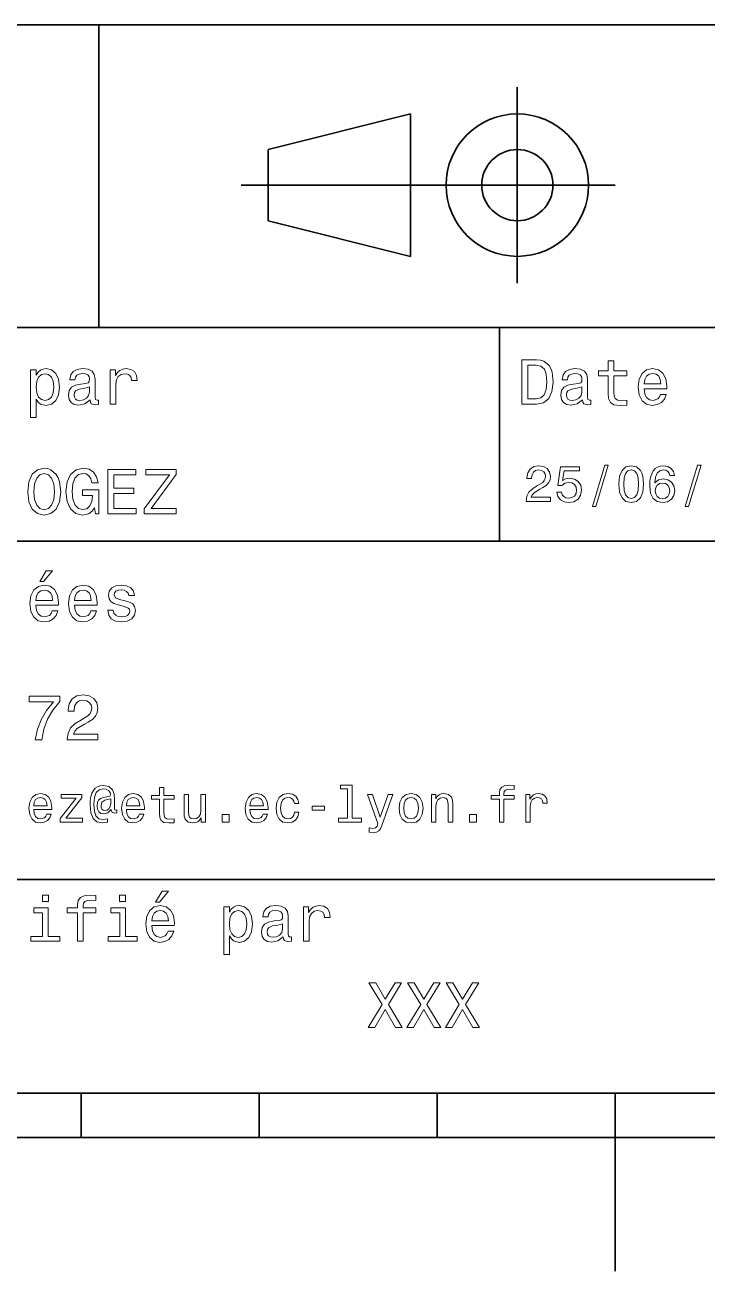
# Model space of a CAD drawing. Extents: x 0 to 297, y 0 to 210.
# Drawn here: x 115.4 to 153.7, y 0 to 70 of the extents above; entities that cross this region are included whole.
import ezdxf

# ---------------------------------------------------------------- set-up
doc = ezdxf.new("R2010")
doc.units = 0

msp = doc.modelspace()

# ---------------------------------------------------------------- linework, layer by layer
at = {"color": 7, "lineweight": 35}
for p, q in [((97, 70), (287, 70)), ((119.5, 53), (119.5, 70)), ((143, 55.5), (143, 66.5)), ((129, 63), (137, 65)), ((137, 65), (137, 57)), ((129, 59), (129, 63)), ((127.5, 61), (148.5, 61)), ((137, 57), (129, 59)), ((97, 53), (162, 53)), ((142, 41), (142, 53)), ((97, 41), (162, 41)), ((97, 22), (162, 22)), ((10, 10), (287, 10)), ((97, 10), (287, 10)), ((118.5, 10), (118.5, 7.5)), ((128.5, 10), (128.5, 7.5)), ((138.5, 10), (138.5, 7.5)), ((148.5, 10), (148.5, 0)), ((98.5, 7.5), (198.5, 7.5))]:
    msp.add_line(p, q, dxfattribs=at)
at = {"color": 7, "lineweight": 13}
for points in [[(144.080688, 51.190563), (143.248566, 51.190563), (143.248566, 48.690563), (144.080688, 48.690563), (144.473343, 48.769814), (144.765137, 49.011169), (144.945251, 49.40382), (145.010086, 49.940563), (144.952454, 50.488113), (144.880402, 50.70425), (144.779541, 50.877163), (144.487747, 51.111313), (144.296829, 51.168949)], [(148.100861, 50.289986), (148.100861, 49.320965), (148.122482, 49.007565), (148.223343, 48.791428), (148.425079, 48.665348), (148.767288, 48.62212), (149.141937, 48.640129), (149.141937, 48.913906), (148.868149, 48.892292), (148.619598, 48.921112), (148.486313, 49.011169), (148.42868, 49.162464), (148.417862, 49.375), (148.417862, 50.289986), (149.141937, 50.289986), (149.141937, 50.560158), (148.417862, 50.560158), (148.417862, 51.125721), (148.100861, 51.125721), (148.100861, 50.560158), (147.553314, 50.560158), (147.553314, 50.289986)], [(115.986313, 50.326012), (115.986313, 50.625), (115.669312, 50.625), (115.669312, 47.941284), (115.986313, 47.941284), (115.986313, 48.98595), (116.097984, 48.816643), (116.22406, 48.704971), (116.541069, 48.62212), (116.843658, 48.690563), (117.081413, 48.895893), (117.236313, 49.2201), (117.293945, 49.659584), (117.236313, 50.095463), (117.081413, 50.41967), (116.843658, 50.621399), (116.541069, 50.693443), (116.368156, 50.671829), (116.220459, 50.603386), (116.094383, 50.488113)], [(116.48703, 48.9067), (116.274498, 48.953533), (116.119598, 49.097622), (116.022339, 49.331772), (115.989914, 49.659584), (116.022339, 49.983791), (116.119598, 50.217941), (116.274498, 50.358429), (116.48703, 50.408863), (116.681557, 50.358429), (116.836456, 50.21434), (116.933716, 49.98019), (116.969742, 49.659584), (116.933716, 49.335377), (116.836456, 49.097622), (116.681557, 48.953533)], [(119.005043, 48.942726), (119.005043, 48.931919), (119.023056, 48.809441), (119.077087, 48.722984), (119.304031, 48.654541), (119.480545, 48.683357), (119.480545, 48.928314), (119.4049, 48.917507), (119.304031, 48.96434), (119.286026, 49.108429), (119.286026, 50.109871), (119.242798, 50.365635), (119.116714, 50.54575), (118.896973, 50.65382), (118.587173, 50.693443), (118.284584, 50.650219), (118.061241, 50.52774), (117.920746, 50.336815), (117.873917, 50.084656), (117.873917, 50.063042), (118.158501, 50.063042), (118.183716, 50.21434), (118.26297, 50.322407), (118.392654, 50.387249), (118.57637, 50.412464), (118.752884, 50.394455), (118.878967, 50.34042), (118.954613, 50.246758), (118.979828, 50.117077), (118.965424, 49.965778), (118.907784, 49.890129), (118.763687, 49.854107), (118.493515, 49.825291), (118.183716, 49.760448), (117.963974, 49.645176), (117.834297, 49.465057), (117.79467, 49.19849), (117.830688, 48.960735), (117.942368, 48.784222), (118.122482, 48.67255), (118.37104, 48.632927), (118.706055, 48.708576)], [(120.143372, 48.690563), (120.460373, 48.690563), (120.460373, 49.796471), (120.492798, 50.063042), (120.590057, 50.253963), (120.748558, 50.369236), (120.961098, 50.408863), (121.119598, 50.383648), (121.238472, 50.3116), (121.310516, 50.189121), (121.335739, 50.023415), (121.656342, 50.023415), (121.613113, 50.315205), (121.49424, 50.524136), (121.296112, 50.650219), (121.02594, 50.693443), (120.842224, 50.664627), (120.683716, 50.592579), (120.543228, 50.4701), (120.431557, 50.304398), (120.431557, 50.625), (120.143372, 50.625)], [(144.055481, 50.891571), (144.329254, 50.837536), (144.516571, 50.671829), (144.628235, 50.376442), (144.664261, 49.940563), (144.624634, 49.519093), (144.51297, 49.223705), (144.322052, 49.047192), (144.055481, 48.989555), (143.583572, 48.989555), (143.583572, 50.891571)], [(146.656342, 48.942726), (146.656342, 48.931919), (146.674347, 48.809441), (146.728394, 48.722984), (146.955338, 48.654541), (147.131851, 48.683357), (147.131851, 48.928314), (147.056198, 48.917507), (146.955338, 48.96434), (146.937317, 49.108429), (146.937317, 50.109871), (146.894089, 50.365635), (146.768005, 50.54575), (146.548264, 50.65382), (146.23848, 50.693443), (145.935883, 50.650219), (145.71254, 50.52774), (145.572052, 50.336815), (145.525223, 50.084656), (145.525223, 50.063042), (145.809799, 50.063042), (145.835022, 50.21434), (145.914261, 50.322407), (146.043945, 50.387249), (146.227661, 50.412464), (146.404175, 50.394455), (146.530258, 50.34042), (146.605911, 50.246758), (146.631119, 50.117077), (146.616714, 49.965778), (146.559082, 49.890129), (146.414978, 49.854107), (146.144806, 49.825291), (145.835022, 49.760448), (145.61528, 49.645176), (145.485596, 49.465057), (145.445969, 49.19849), (145.481995, 48.960735), (145.593658, 48.784222), (145.773773, 48.67255), (146.022339, 48.632927), (146.357346, 48.708576)], [(150.121765, 49.565922), (151.389771, 49.565922), (151.393372, 49.713619), (151.335739, 50.127884), (151.177231, 50.437683), (150.925079, 50.625), (150.590057, 50.693443), (150.262253, 50.621399), (150.010086, 50.41967), (149.847977, 50.091862), (149.790344, 49.659584), (149.844376, 49.216499), (150.006485, 48.892292), (150.255051, 48.690563), (150.579254, 48.62212), (150.860229, 48.668949), (151.090775, 48.791428), (151.260086, 48.98595), (151.357346, 49.245319), (151.043945, 49.245319), (150.979111, 49.101227), (150.885452, 48.993156), (150.618881, 48.9067), (150.413544, 48.946327), (150.258652, 49.072407), (150.157776, 49.27774), (150.121765, 49.555115)], [(150.121765, 49.832493), (150.161377, 50.081055), (150.258652, 50.264771), (150.406342, 50.376442), (150.600861, 50.416069), (150.791794, 50.376442), (150.939484, 50.264771), (151.029541, 50.081055), (151.061966, 49.832493)], [(118.969025, 49.367798), (118.925797, 49.180477), (118.810516, 49.036385), (118.637611, 48.942726), (118.425072, 48.910305), (118.288185, 48.928314), (118.190926, 48.98595), (118.129684, 49.086815), (118.111671, 49.227306), (118.126083, 49.353386), (118.183716, 49.443443), (118.414268, 49.544312), (118.706055, 49.587536), (118.969025, 49.673992)], [(146.620316, 49.367798), (146.577087, 49.180477), (146.461823, 49.036385), (146.28891, 48.942726), (146.07637, 48.910305), (145.939484, 48.928314), (145.842224, 48.98595), (145.780975, 49.086815), (145.76297, 49.227306), (145.777374, 49.353386), (145.835022, 49.443443), (146.065567, 49.544312), (146.357346, 49.587536), (146.620316, 49.673992)], [(115.507202, 43.780979), (115.572044, 43.219021), (115.759369, 42.804756), (116.051155, 42.548992), (116.432999, 42.462536), (116.811241, 42.548992), (117.106628, 42.804756), (117.290344, 43.219021), (117.358788, 43.780979), (117.290344, 44.339336), (117.211098, 44.56628), (117.106628, 44.753601), (116.811241, 45.009365), (116.631126, 45.074207), (116.432999, 45.099422), (116.047546, 45.009365), (115.755768, 44.757202), (115.572044, 44.342937)], [(115.853027, 43.780979), (115.892654, 44.216858), (116.011528, 44.537464), (116.195244, 44.731987), (116.432999, 44.80043), (116.667145, 44.731987), (116.850861, 44.533859), (116.969742, 44.213257), (117.01297, 43.780979), (116.969742, 43.3451), (116.850861, 43.024494), (116.667145, 42.829971), (116.432999, 42.765129), (116.195244, 42.829971), (116.011528, 43.024494), (115.892654, 43.341499)], [(119.260803, 42.865993), (119.322044, 42.530979), (119.502167, 42.530979), (119.502167, 43.881844), (118.590775, 43.881844), (118.590775, 43.575649), (119.15274, 43.575649), (119.15274, 43.554035), (119.109512, 43.222622), (118.99424, 42.977665), (118.817726, 42.822765), (118.597984, 42.772335), (118.353027, 42.837173), (118.162109, 43.0317), (118.039627, 43.352306), (117.996399, 43.791786), (118.036026, 44.227665), (118.158501, 44.548271), (118.353027, 44.742794), (118.615997, 44.811237), (118.796112, 44.775215), (118.943802, 44.674351), (119.051872, 44.505043), (119.113113, 44.278099), (119.469742, 44.278099), (119.376083, 44.623917), (119.19957, 44.883286), (118.951012, 45.041786), (118.637611, 45.099422), (118.226944, 45.009365), (117.917145, 44.746399), (117.719025, 44.33213), (117.650574, 43.780979), (117.719025, 43.226223), (117.917145, 42.811958), (118.208939, 42.548992), (118.57637, 42.462536), (118.7817, 42.491352), (118.965424, 42.5634), (119.123917, 42.68948)], [(120.013687, 42.530979), (121.598709, 42.530979), (121.598709, 42.833572), (120.3451, 42.833572), (120.3451, 43.680115), (121.461815, 43.680115), (121.461815, 43.979107), (120.3451, 43.979107), (120.3451, 44.728386), (121.569885, 44.728386), (121.569885, 45.030979), (120.013687, 45.030979)], [(122.041794, 42.530979), (123.835739, 42.530979), (123.835739, 42.833572), (122.438042, 42.833572), (123.835739, 44.746399), (123.835739, 45.030979), (122.139053, 45.030979), (122.139053, 44.728386), (123.461098, 44.728386), (122.041794, 42.819164)], [(143.489914, 43.224785), (144.864563, 43.224785), (144.864563, 43.472622), (143.778107, 43.472622), (143.838623, 43.60807), (143.942368, 43.720463), (144.262253, 43.925072), (144.432281, 44.011528), (144.622482, 44.135448), (144.757935, 44.279541), (144.835739, 44.44957), (144.864563, 44.642651), (144.815567, 44.884727), (144.680115, 45.074928), (144.472626, 45.195965), (144.20462, 45.239193), (143.927963, 45.190201), (143.71759, 45.054756), (143.582138, 44.838619), (143.536026, 44.553314), (143.536026, 44.51297), (143.798279, 44.51297), (143.798279, 44.536022), (143.824219, 44.731991), (143.902023, 44.876083), (144.02594, 44.9683), (144.190201, 45), (144.357361, 44.971184), (144.481277, 44.899136), (144.561966, 44.786743), (144.59079, 44.645535), (144.570602, 44.51297), (144.515854, 44.400578), (144.42363, 44.302593), (144.296829, 44.216141), (144.126801, 44.12392), (143.844391, 43.945248), (143.645538, 43.755043), (143.52739, 43.524498), (143.489914, 43.233429)], [(145.213257, 43.746399), (145.276657, 43.510086), (145.417877, 43.325649), (145.625366, 43.210377), (145.890488, 43.167149), (146.181564, 43.219021), (146.409225, 43.360233), (146.553314, 43.585014), (146.608078, 43.873199), (146.559082, 44.141212), (146.420761, 44.351585), (146.20462, 44.487034), (145.925079, 44.536022), (145.708939, 44.501442), (145.541794, 44.406342), (145.622482, 44.945248), (146.498566, 44.945248), (146.498566, 45.181557), (145.429398, 45.181557), (145.270905, 44.12104), (145.50145, 44.12104), (145.668594, 44.256485), (145.881851, 44.305477), (146.066284, 44.273777), (146.207504, 44.181557), (146.296829, 44.040348), (146.328537, 43.858791), (146.296829, 43.677235), (146.20462, 43.536022), (146.0634, 43.446686), (145.881851, 43.414986), (145.729111, 43.435158), (145.610962, 43.501442), (145.524506, 43.605186), (145.481277, 43.746399)], [(147.213257, 42.956772), (147.412109, 42.956772), (148.109512, 45.279541), (147.907791, 45.279541)], [(148.703171, 44.201729), (148.746399, 43.749279), (148.881851, 43.426514), (149.097992, 43.230549), (149.397705, 43.167149), (149.694534, 43.230549), (149.910675, 43.426514), (150.043228, 43.749279), (150.08934, 44.201729), (150.043228, 44.651299), (149.98848, 44.829971), (149.910675, 44.976948), (149.694534, 45.172913), (149.397705, 45.239193), (149.097992, 45.172913), (148.881851, 44.974064), (148.746399, 44.651299)], [(148.979828, 44.201729), (149.002884, 44.550434), (149.074936, 44.801155), (149.20462, 44.948128), (149.397705, 45), (149.587906, 44.948128), (149.71759, 44.801155), (149.789627, 44.550434), (149.812683, 44.201729), (149.789627, 43.850143), (149.71759, 43.599426), (149.587906, 43.45245), (149.397705, 43.403458), (149.20462, 43.45245), (149.074936, 43.599426), (149.002884, 43.850143)], [(151.824219, 44.685879), (151.769455, 44.919308), (151.642654, 45.09222), (151.446686, 45.201729), (151.193085, 45.239193), (151.023056, 45.219021), (150.876083, 45.164265), (150.746399, 45.074928), (150.636887, 44.948128), (150.55043, 44.789627), (150.48703, 44.596542), (150.446686, 44.368877), (150.435165, 44.112392), (150.481277, 43.703171), (150.622482, 43.406342), (150.850143, 43.227665), (151.161392, 43.167149), (151.440933, 43.219021), (151.65419, 43.354469), (151.792511, 43.567726), (151.841507, 43.838619), (151.792511, 44.112392), (151.659943, 44.322769), (151.455338, 44.455334), (151.201736, 44.501442), (150.927963, 44.443806), (150.723343, 44.279541), (150.766571, 44.596542), (150.858795, 44.824207), (151, 44.959656), (151.195969, 45.005764), (151.340057, 44.982712), (151.44957, 44.922192), (151.521622, 44.821327), (151.559082, 44.685879)], [(152.417877, 42.956772), (152.616714, 42.956772), (153.314133, 45.279541), (153.112396, 45.279541)], [(151.561966, 43.835735), (151.530258, 43.654179), (151.44957, 43.51585), (151.319885, 43.423634), (151.158508, 43.394814), (150.98848, 43.423634), (150.858795, 43.51297), (150.775223, 43.651299), (150.749283, 43.832855), (150.778107, 44.011528), (150.858795, 44.146976), (150.991364, 44.233429), (151.170029, 44.265129), (151.325653, 44.233429), (151.44957, 44.149857), (151.530258, 44.014412)], [(116.184441, 38.728386), (116.396973, 38.728386), (116.897697, 39.340778), (116.54467, 39.340778)], [(115.964699, 37.406338), (117.232712, 37.406338), (117.236313, 37.554035), (117.178673, 37.9683), (117.020172, 38.278099), (116.768013, 38.465416), (116.432999, 38.533859), (116.105186, 38.461815), (115.853027, 38.260086), (115.690918, 37.932278), (115.633286, 37.5), (115.687317, 37.056915), (115.849426, 36.732708), (116.097984, 36.530979), (116.422188, 36.462536), (116.703171, 36.509365), (116.933716, 36.631844), (117.103027, 36.826366), (117.200287, 37.085735), (116.886887, 37.085735), (116.822044, 36.941643), (116.728386, 36.833572), (116.461815, 36.747116), (116.256485, 36.786743), (116.101585, 36.912823), (116.000717, 37.118156), (115.964699, 37.395531)], [(118.133286, 37.406338), (119.401299, 37.406338), (119.4049, 37.554035), (119.34726, 37.9683), (119.188766, 38.278099), (118.9366, 38.465416), (118.601585, 38.533859), (118.273773, 38.461815), (118.021614, 38.260086), (117.859512, 37.932278), (117.801872, 37.5), (117.855911, 37.056915), (118.018013, 36.732708), (118.266571, 36.530979), (118.590775, 36.462536), (118.871758, 36.509365), (119.10231, 36.631844), (119.271614, 36.826366), (119.368881, 37.085735), (119.055481, 37.085735), (118.990631, 36.941643), (118.896973, 36.833572), (118.630402, 36.747116), (118.425072, 36.786743), (118.270172, 36.912823), (118.169312, 37.118156), (118.133286, 37.395531)], [(120.971901, 37.658501), (120.66571, 37.730545), (120.438766, 37.8134), (120.363113, 37.982708), (120.384727, 38.101585), (120.460373, 38.188038), (120.582855, 38.242073), (120.759369, 38.263687), (120.92868, 38.242073), (121.061966, 38.177231), (121.148415, 38.079971), (121.184441, 37.950287), (121.49424, 37.950287), (121.49424, 37.957493), (121.440201, 38.191643), (121.292511, 38.375359), (121.061966, 38.490635), (120.759369, 38.533859), (120.453171, 38.490635), (120.229828, 38.371758), (120.08934, 38.195244), (120.046112, 37.971901), (120.078529, 37.755764), (120.179398, 37.604465), (120.3451, 37.496399), (120.586456, 37.42075), (120.939484, 37.334293), (121.155624, 37.244236), (121.213257, 37.172188), (121.234871, 37.064121), (121.202454, 36.930836), (121.115997, 36.829971), (120.97551, 36.765129), (120.788185, 36.743515), (120.590057, 36.765129), (120.445969, 36.840778), (120.348709, 36.963257), (120.309082, 37.132565), (120.002884, 37.132565), (120.053314, 36.844379), (120.201012, 36.635445), (120.435158, 36.509365), (120.759369, 36.462536), (121.097984, 36.509365), (121.346542, 36.635445), (121.497841, 36.837173), (121.551872, 37.100143), (121.512253, 37.327087), (121.400574, 37.481987), (121.216858, 37.582851)], [(115.964699, 37.672909), (116.004318, 37.921471), (116.101585, 38.105186), (116.249283, 38.216858), (116.443802, 38.256485), (116.634727, 38.216858), (116.782425, 38.105186), (116.872482, 37.921471), (116.9049, 37.672909)], [(118.133286, 37.672909), (118.172913, 37.921471), (118.270172, 38.105186), (118.41787, 38.216858), (118.612396, 38.256485), (118.803314, 38.216858), (118.951012, 38.105186), (119.041069, 37.921471), (119.073486, 37.672909)], [(115.932281, 29.850143), (116.296112, 29.850143), (116.414986, 30.444523), (116.623917, 30.999279), (116.919312, 31.514408), (117.304756, 31.997118), (117.304756, 32.296108), (115.590057, 32.296108), (115.590057, 31.9683), (116.958939, 31.9683), (116.562683, 31.481987), (116.263687, 30.974062), (116.054756, 30.433718)], [(117.722626, 29.850143), (119.440926, 29.850143), (119.440926, 30.159943), (118.082855, 30.159943), (118.158501, 30.32925), (118.288185, 30.46974), (118.688042, 30.725504), (118.900574, 30.833572), (119.138329, 30.988472), (119.30764, 31.168587), (119.4049, 31.381123), (119.440926, 31.622478), (119.379684, 31.925072), (119.210373, 32.162823), (118.951012, 32.314121), (118.615997, 32.368156), (118.270172, 32.306915), (118.007202, 32.137608), (117.837898, 31.867435), (117.780258, 31.510807), (117.780258, 31.460375), (118.10807, 31.460375), (118.10807, 31.489193), (118.140488, 31.73415), (118.237755, 31.914265), (118.392654, 32.029537), (118.597984, 32.069164), (118.806915, 32.033142), (118.961815, 31.943083), (119.062683, 31.802593), (119.098701, 31.62608), (119.073486, 31.460375), (119.005043, 31.319883), (118.889771, 31.197405), (118.73127, 31.089336), (118.51873, 30.974062), (118.16571, 30.750719), (117.917145, 30.512968), (117.769455, 30.224783), (117.722626, 29.86095)], [(115.841499, 25.925074), (116.855904, 25.925074), (116.858788, 26.043228), (116.812683, 26.374641), (116.685875, 26.622478), (116.484146, 26.772335), (116.216141, 26.827091), (115.953888, 26.769453), (115.752159, 26.60807), (115.622475, 26.345821), (115.57637, 26), (115.619598, 25.645535), (115.749275, 25.386168), (115.948128, 25.224785), (116.207489, 25.170031), (116.432274, 25.207495), (116.616714, 25.305477), (116.752159, 25.461096), (116.829971, 25.668589), (116.579247, 25.668589), (116.527374, 25.553314), (116.452446, 25.46686), (116.239189, 25.397696), (116.074928, 25.429396), (115.951004, 25.53026), (115.870316, 25.694525), (115.841499, 25.916428)], [(115.841499, 26.138329), (115.873199, 26.337177), (115.951004, 26.48415), (116.06916, 26.573488), (116.224785, 26.605188), (116.377518, 26.573488), (116.495674, 26.48415), (116.567719, 26.337177), (116.593658, 26.138329)], [(118.236313, 26.559078), (117.33429, 25.417868), (117.33429, 25.224785), (118.587891, 25.224785), (118.587891, 25.438042), (117.654175, 25.438042), (118.547546, 26.57637), (118.547546, 26.772335), (117.377518, 26.772335), (117.377518, 26.559078)], [(120.504318, 25.734871), (120.504318, 25.902018), (120.458214, 25.893373), (120.403458, 25.913546), (120.386169, 25.974064), (120.386169, 26.446688), (120.363113, 26.780981), (120.270889, 27.02882), (120.054756, 27.213257), (119.752159, 27.279539), (119.57637, 27.262249), (119.426514, 27.210375), (119.296829, 27.12392), (119.193085, 27.002882), (119.112389, 26.850145), (119.054756, 26.662825), (119.020172, 26.438042), (119.008644, 26.184439), (119.048988, 25.737753), (119.178673, 25.42075), (119.394814, 25.230549), (119.703171, 25.170031), (119.985588, 25.216139), (119.985588, 25.406342), (119.737747, 25.360231), (119.498558, 25.409224), (119.340057, 25.567724), (119.253601, 25.835735), (119.227661, 26.224785), (119.256485, 26.605188), (119.354462, 26.876081), (119.51297, 27.040346), (119.743515, 27.095102), (119.919312, 27.063402), (120.048988, 26.988474), (120.129684, 26.876081), (120.158501, 26.746399), (120.126801, 26.682999), (120.040344, 26.654179), (119.757927, 26.610952), (119.602303, 26.547552), (119.489914, 26.449568), (119.42363, 26.314121), (119.403458, 26.135448), (119.429398, 25.942364), (119.501442, 25.798271), (119.619598, 25.708935), (119.775215, 25.680117), (120.002884, 25.740635), (120.195969, 25.930836), (120.195969, 25.913546), (120.242073, 25.760807), (120.400574, 25.714699)], [(121.046112, 25.925074), (122.060516, 25.925074), (122.0634, 26.043228), (122.017288, 26.374641), (121.890488, 26.622478), (121.688759, 26.772335), (121.420746, 26.827091), (121.158501, 26.769453), (120.956772, 26.60807), (120.827087, 26.345821), (120.780975, 26), (120.824203, 25.645535), (120.953888, 25.386168), (121.15274, 25.224785), (121.412102, 25.170031), (121.636887, 25.207495), (121.821327, 25.305477), (121.956772, 25.461096), (122.034584, 25.668589), (121.783859, 25.668589), (121.731987, 25.553314), (121.657059, 25.46686), (121.443802, 25.397696), (121.279541, 25.429396), (121.155624, 25.53026), (121.074928, 25.694525), (121.046112, 25.916428)], [(121.046112, 26.138329), (121.077812, 26.337177), (121.155624, 26.48415), (121.273773, 26.573488), (121.429398, 26.605188), (121.58213, 26.573488), (121.700287, 26.48415), (121.772339, 26.337177), (121.798271, 26.138329)], [(122.899139, 26.504324), (122.899139, 25.729107), (122.916428, 25.478388), (122.997116, 25.305477), (123.158501, 25.204613), (123.432281, 25.170031), (123.731987, 25.184439), (123.731987, 25.40346), (123.51297, 25.386168), (123.314117, 25.409224), (123.207489, 25.48127), (123.161385, 25.602306), (123.15274, 25.772335), (123.15274, 26.504324), (123.731987, 26.504324), (123.731987, 26.720463), (123.15274, 26.720463), (123.15274, 27.172913), (122.899139, 27.172913), (122.899139, 26.720463), (122.461098, 26.720463), (122.461098, 26.504324)], [(125.48703, 26.772335), (125.233429, 26.772335), (125.233429, 25.878963), (125.204613, 25.671471), (125.12104, 25.521614), (124.991356, 25.429396), (124.821327, 25.400578), (124.685883, 25.423632), (124.599426, 25.492796), (124.55043, 25.610952), (124.53891, 25.778099), (124.53891, 26.772335), (124.285301, 26.772335), (124.285301, 25.755045), (124.293945, 25.550434), (124.348709, 25.380404), (124.515854, 25.224785), (124.783859, 25.170031), (124.927956, 25.190203), (125.051872, 25.242075), (125.158501, 25.331413), (125.244957, 25.461096), (125.244957, 25.224785), (125.48703, 25.224785)], [(127.985596, 25.925074), (129, 25.925074), (129.002884, 26.043228), (128.956772, 26.374641), (128.829971, 26.622478), (128.62825, 26.772335), (128.360229, 26.827091), (128.097992, 26.769453), (127.896255, 26.60807), (127.766571, 26.345821), (127.720459, 26), (127.763687, 25.645535), (127.893372, 25.386168), (128.092224, 25.224785), (128.351593, 25.170031), (128.57637, 25.207495), (128.760803, 25.305477), (128.896255, 25.461096), (128.97406, 25.668589), (128.723343, 25.668589), (128.671478, 25.553314), (128.596542, 25.46686), (128.383286, 25.397696), (128.219025, 25.429396), (128.095108, 25.53026), (128.014404, 25.694525), (127.985596, 25.916428)], [(127.985596, 26.138329), (128.017288, 26.337177), (128.095108, 26.48415), (128.213257, 26.573488), (128.368881, 26.605188), (128.521622, 26.573488), (128.639771, 26.48415), (128.711823, 26.337177), (128.737762, 26.138329)], [(130.484161, 26.259367), (130.734879, 26.259367), (130.682999, 26.489914), (130.559082, 26.671471), (130.365997, 26.783863), (130.11528, 26.827091), (129.838623, 26.769453), (129.62825, 26.60807), (129.495682, 26.345821), (129.44957, 25.994238), (129.492798, 25.645535), (129.622482, 25.386168), (129.827087, 25.224785), (130.106628, 25.170031), (130.354462, 25.213257), (130.547546, 25.334295), (130.680115, 25.524496), (130.737762, 25.778099), (130.495682, 25.778099), (130.452454, 25.616716), (130.371765, 25.495678), (130.256485, 25.42075), (130.11528, 25.397696), (129.939484, 25.43516), (129.812683, 25.550434), (129.734879, 25.737753), (129.708939, 26.002882), (129.734879, 26.262249), (129.815567, 26.449568), (129.945251, 26.564842), (130.11528, 26.605188), (130.265137, 26.579252), (130.377533, 26.51297), (130.452454, 26.40346)], [(133.472626, 27.080692), (133.472626, 25.438042), (132.951019, 25.438042), (132.951019, 25.224785), (134.244965, 25.224785), (134.244965, 25.438042), (133.726227, 25.438042), (133.726227, 27.293949), (133.074936, 27.293949), (133.074936, 27.080692)], [(135.743515, 26.772335), (135.299713, 25.49856), (134.864563, 26.772335), (134.587906, 26.772335), (135.175797, 25.13833), (135.123932, 24.994238), (135.043228, 24.896255), (134.907791, 24.864553), (134.674347, 24.893373), (134.674347, 24.648417), (134.919312, 24.62536), (135.095108, 24.648417), (135.219025, 24.720463), (135.308365, 24.844381), (135.386169, 25.025938), (136.01442, 26.772335)], [(136.363113, 25.99712), (136.409225, 25.645535), (136.541794, 25.386168), (136.752167, 25.224785), (137.034592, 25.170031), (137.314117, 25.224785), (137.524506, 25.383286), (137.657074, 25.642653), (137.706055, 25.99712), (137.657074, 26.348703), (137.524506, 26.610952), (137.314117, 26.769453), (137.034592, 26.827091), (136.752167, 26.769453), (136.541794, 26.60807), (136.409225, 26.348703)], [(136.622482, 26), (136.648422, 26.259367), (136.729111, 26.446688), (136.858795, 26.56196), (137.034592, 26.602306), (137.207489, 26.56196), (137.337189, 26.449568), (137.417877, 26.259367), (137.446686, 26), (137.417877, 25.737753), (137.337189, 25.547552), (137.207489, 25.432278), (137.034592, 25.394814), (136.858795, 25.432278), (136.729111, 25.547552), (136.648422, 25.737753)], [(138.172913, 25.224785), (138.426514, 25.224785), (138.426514, 26.118156), (138.452454, 26.322767), (138.536026, 26.472624), (138.66571, 26.564842), (138.838623, 26.599424), (138.976959, 26.570606), (139.063416, 26.492796), (139.106628, 26.363113), (139.121048, 26.190203), (139.121048, 25.224785), (139.374649, 25.224785), (139.374649, 26.242077), (139.363113, 26.446688), (139.311249, 26.616716), (139.14122, 26.772335), (138.876083, 26.827091), (138.729111, 26.806917), (138.605194, 26.752163), (138.498566, 26.659943), (138.414993, 26.536024), (138.414993, 26.772335), (138.172913, 26.772335)], [(141.994247, 26.504324), (141.994247, 25.224785), (142.247849, 25.224785), (142.247849, 26.504324), (142.824219, 26.504324), (142.824219, 26.720463), (142.247849, 26.720463), (142.247849, 26.815563), (142.268021, 26.930836), (142.334305, 27.008646), (142.446686, 27.054756), (142.608078, 27.072046), (142.824219, 27.06052), (142.824219, 27.279539), (142.550446, 27.293949), (142.302597, 27.268013), (142.1297, 27.190203), (142.02594, 27.054756), (141.994247, 26.861671), (141.994247, 26.720463), (141.530273, 26.720463), (141.530273, 26.504324)], [(143.472626, 25.224785), (143.726227, 25.224785), (143.726227, 26.10951), (143.752167, 26.322767), (143.829987, 26.475506), (143.956787, 26.567724), (144.126801, 26.599424), (144.253601, 26.579252), (144.348709, 26.521614), (144.406342, 26.423632), (144.426514, 26.291067), (144.683014, 26.291067), (144.648422, 26.524496), (144.553314, 26.691643), (144.394821, 26.792507), (144.17868, 26.827091), (144.031708, 26.804035), (143.904907, 26.746399), (143.792511, 26.648417), (143.703186, 26.515852), (143.703186, 26.772335), (143.472626, 26.772335)], [(120.170029, 26.279539), (120.141212, 26.100866), (120.069168, 25.974064), (119.959656, 25.896255), (119.829971, 25.873199), (119.740631, 25.887609), (119.677231, 25.939482), (119.636887, 26.025938), (119.625359, 26.146975), (119.674347, 26.345821), (119.841499, 26.449568), (120.170029, 26.53026)], [(131.481262, 25.884727), (132.17868, 25.884727), (132.17868, 26.112392), (131.481262, 26.112392)], [(126.426514, 25.224785), (126.824211, 25.224785), (126.824211, 25.654181), (126.426514, 25.654181)], [(140.305481, 25.224785), (140.703186, 25.224785), (140.703186, 25.654181), (140.305481, 25.654181)], [(116.667145, 21.117435), (116.33213, 21.117435), (116.33213, 20.757204), (116.667145, 20.757204)], [(118.295387, 20.130404), (118.295387, 18.530979), (118.612396, 18.530979), (118.612396, 20.130404), (119.332855, 20.130404), (119.332855, 20.400576), (118.612396, 20.400576), (118.612396, 20.519451), (118.637611, 20.663544), (118.720459, 20.760807), (118.860954, 20.818443), (119.062683, 20.840057), (119.332855, 20.825647), (119.332855, 21.099422), (118.990631, 21.117435), (118.680832, 21.085014), (118.464699, 20.987751), (118.335014, 20.818443), (118.295387, 20.577089), (118.295387, 20.400576), (117.715424, 20.400576), (117.715424, 20.130404)], [(121.004326, 21.117435), (120.669312, 21.117435), (120.669312, 20.757204), (121.004326, 20.757204)], [(122.690201, 20.728386), (122.90274, 20.728386), (123.403458, 21.340778), (123.05043, 21.340778)], [(116.656342, 18.79755), (116.656342, 20.400576), (115.842216, 20.400576), (115.842216, 20.130404), (116.33934, 20.130404), (116.33934, 18.79755), (115.690918, 18.79755), (115.690918, 18.530979), (117.311958, 18.530979), (117.311958, 18.79755)], [(120.993515, 18.79755), (120.993515, 20.400576), (120.179398, 20.400576), (120.179398, 20.130404), (120.676514, 20.130404), (120.676514, 18.79755), (120.028099, 18.79755), (120.028099, 18.530979), (121.649139, 18.530979), (121.649139, 18.79755)], [(122.470459, 19.40634), (123.73848, 19.40634), (123.742081, 19.554033), (123.684441, 19.9683), (123.52594, 20.278097), (123.273773, 20.465418), (122.938766, 20.533861), (122.610954, 20.461815), (122.358795, 20.260086), (122.196686, 19.932276), (122.139053, 19.5), (122.193085, 19.056915), (122.355194, 18.732708), (122.603745, 18.530979), (122.927956, 18.462536), (123.208939, 18.509365), (123.439484, 18.631844), (123.608795, 18.826368), (123.706055, 19.085733), (123.392654, 19.085733), (123.327812, 18.941643), (123.234154, 18.833572), (122.967583, 18.747118), (122.762253, 18.786743), (122.607353, 18.912823), (122.506485, 19.118155), (122.470459, 19.395533)], [(126.829254, 20.166426), (126.829254, 20.465418), (126.512253, 20.465418), (126.512253, 17.7817), (126.829254, 17.7817), (126.829254, 18.826368), (126.940926, 18.657061), (127.067009, 18.545389), (127.38401, 18.462536), (127.6866, 18.530979), (127.924355, 18.736311), (128.079254, 19.060518), (128.136887, 19.5), (128.079254, 19.935879), (127.924355, 20.260086), (127.6866, 20.461815), (127.38401, 20.533861), (127.211098, 20.512247), (127.0634, 20.443804), (126.937325, 20.328529)], [(129.847992, 18.78314), (129.847992, 18.772333), (129.865997, 18.649855), (129.920029, 18.5634), (130.146973, 18.494957), (130.323486, 18.523775), (130.323486, 18.768732), (130.247849, 18.757925), (130.146973, 18.804754), (130.128967, 18.948847), (130.128967, 19.950287), (130.085739, 20.206051), (129.959656, 20.386166), (129.739914, 20.494236), (129.430115, 20.533861), (129.127533, 20.490633), (128.904175, 20.368155), (128.763687, 20.177233), (128.716858, 19.925072), (128.716858, 19.903458), (129.00145, 19.903458), (129.026657, 20.054754), (129.105911, 20.162823), (129.235596, 20.227665), (129.419312, 20.252882), (129.595825, 20.234869), (129.721909, 20.180836), (129.797562, 20.087175), (129.822769, 19.957493), (129.808365, 19.806194), (129.750732, 19.730547), (129.606628, 19.694523), (129.336456, 19.665705), (129.026657, 19.600864), (128.806915, 19.48559), (128.677246, 19.305475), (128.637619, 19.038904), (128.67363, 18.801151), (128.785309, 18.62464), (128.965424, 18.512968), (129.213989, 18.473343), (129.548996, 18.54899)], [(130.986313, 18.530979), (131.303314, 18.530979), (131.303314, 19.636887), (131.335739, 19.903458), (131.432999, 20.094379), (131.591507, 20.209654), (131.804047, 20.249279), (131.96254, 20.224062), (132.081421, 20.152016), (132.153473, 20.029537), (132.17868, 19.863832), (132.499283, 19.863832), (132.456055, 20.155619), (132.337189, 20.364553), (132.139053, 20.490633), (131.868881, 20.533861), (131.685165, 20.505043), (131.526657, 20.432997), (131.386169, 20.310518), (131.274506, 20.144812), (131.274506, 20.465418), (130.986313, 20.465418)], [(122.470459, 19.672911), (122.510086, 19.921469), (122.607353, 20.105186), (122.755043, 20.216858), (122.94957, 20.256483), (123.140488, 20.216858), (123.288185, 20.105186), (123.378242, 19.921469), (123.410667, 19.672911)], [(127.329971, 18.747118), (127.117439, 18.793947), (126.96254, 18.93804), (126.86528, 19.17219), (126.832855, 19.5), (126.86528, 19.824207), (126.96254, 20.058357), (127.117439, 20.198847), (127.329971, 20.249279), (127.524498, 20.198847), (127.679398, 20.054754), (127.776657, 19.820604), (127.812683, 19.5), (127.776657, 19.175793), (127.679398, 18.93804), (127.524498, 18.793947)], [(129.811966, 19.208212), (129.768738, 19.020893), (129.653458, 18.876801), (129.48056, 18.78314), (129.268021, 18.750719), (129.131134, 18.768732), (129.033875, 18.826368), (128.972626, 18.927233), (128.95462, 19.067722), (128.969025, 19.193804), (129.026657, 19.283861), (129.257202, 19.384726), (129.548996, 19.427954), (129.811966, 19.514408)], [(134.623917, 13.690562), (135.002151, 13.690562), (135.574921, 14.70281), (136.158493, 13.690562), (136.540344, 13.690562), (135.758636, 14.976585), (136.500717, 16.194164), (136.136887, 16.194164), (135.585724, 15.268372), (135.04538, 16.194164), (134.667145, 16.194164), (135.405609, 14.972983)], [(136.792496, 13.690562), (137.170746, 13.690562), (137.743515, 14.70281), (138.327087, 13.690562), (138.708923, 13.690562), (137.927231, 14.976585), (138.669312, 16.194164), (138.305466, 16.194164), (137.754318, 15.268372), (137.213974, 16.194164), (136.835724, 16.194164), (137.574203, 14.972983)], [(138.96109, 13.690562), (139.33934, 13.690562), (139.912094, 14.70281), (140.495667, 13.690562), (140.877518, 13.690562), (140.09581, 14.976585), (140.837891, 16.194164), (140.47406, 16.194164), (139.922913, 15.268372), (139.382568, 16.194164), (139.004318, 16.194164), (139.742798, 14.972983)]]:
    msp.add_lwpolyline(points, close=True, dxfattribs=at)
at = {"color": 7, "lineweight": 35}
for radius in [4, 2]:
    msp.add_circle((143, 61), radius, dxfattribs=at)

doc.saveas('drawing.dxf')
